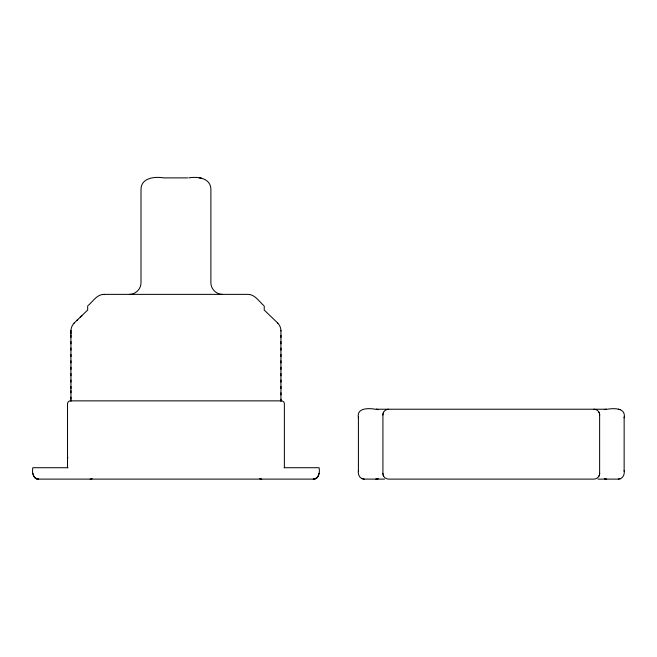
<?xml version="1.0" encoding="UTF-8"?>
<svg xmlns="http://www.w3.org/2000/svg" width="657" height="657" viewBox="0 0 657 657"><rect width="100%" height="100%" fill="white"/><g stroke="black" fill="none" stroke-linecap="round" stroke-linejoin="round"><path stroke-width="0.99" d="M70.94 399.21L70.94 397.074M70.94 392.812L70.94 390.677M70.94 388.55L70.94 386.415M70.94 382.152L70.94 380.017M70.94 375.755L70.94 373.628M70.94 369.357L70.94 367.23M70.94 362.968L70.94 360.833M70.94 356.57L70.94 354.435M70.94 350.173L70.94 348.046M70.94 343.783L70.94 341.648M70.94 337.386L70.94 335.251M70.94 333.904L70.956 330.463M280.95 401.345L280.95 399.21M280.95 394.947L280.95 392.812M280.95 388.55L280.95 386.423M280.95 382.16L280.95 380.025M280.95 375.763L280.95 373.628M280.95 369.365L280.95 367.238M280.95 362.976L280.95 360.841M280.95 356.579L280.95 354.443M280.95 350.181L280.95 348.054M280.95 343.792L280.95 341.656M280.95 337.394L280.95 335.259M384.55 479.109L364.233 479.109C359.847 479.199 357.556 474.379 358.41 470.511L358.41 417.819C356.406 407.512 368.815 408.178 375.426 409.221M598.001 479.109L618.327 479.109C622.713 479.199 624.996 474.379 624.142 470.511L624.15 417.819C626.154 407.619 613.876 408.202 607.257 409.221M358.402 471.274L358.41 470.511M624.142 417.819L624.15 417.055M382.924 474.223L382.924 414.107M599.627 474.223L599.627 414.107M284.161 467.718L319.064 467.718C320.058 472.071 319.031 479.15 313.241 479.109L38.673 479.109C32.883 479.15 31.856 472.071 32.85 467.718L68.024 467.718M319.064 473.278L318.119 476.473C319.696 473.861 315.417 480.62 313.233 479.109C314.177 480.037 319.097 476.029 316.428 478.156M383.171 413.138L383.589 412.194M598.962 476.128L599.389 475.183M74.093 323.137L77.756 319.573M88.21 305.464C93.015 301.358 96.973 294.262 104.159 294.369M76.935 320.37L87.66 310.063L87.66 306.022M80.228 317.191L81.879 315.606M620.553 478.666L618.294 479.109M376.921 479.01L378.005 478.698L375.878 479.109L377.997 478.707M90.116 479.109L92.226 478.707M129.355 294.369C135.465 294.5 141.132 288.981 141 282.724L141 189.545C141 177.661 154.855 176.396 163.716 177.891M164.299 177.891L187.598 177.891M188.748 177.891C197.519 176.339 210.913 177.957 210.889 189.545L210.889 282.724C210.798 288.949 216.309 294.467 222.534 294.369M201.313 178.08L199.227 177.891M104.143 294.369L247.755 294.369C254.875 294.27 258.932 301.366 263.679 305.464M67.523 457.765L67.999 457.765M618.294 409.221L620.463 409.631M32.85 473.278L33.803 476.473C32.177 473.771 36.496 480.472 38.673 479.109C37.753 480.004 32.899 476.169 35.486 478.156M605.639 479.01L604.555 478.698L606.674 479.109M364.257 479.109L362.007 478.666M259.663 478.707L261.782 479.109M36.529 478.698L37.613 479.01M277.796 323.129L264.229 310.063L264.229 306.022M598.962 412.194L599.389 413.138M383.171 475.183L383.589 476.128M280.933 330.463L280.95 400.86M358.402 417.055L358.41 417.819M624.15 470.511L624.15 471.274M284.374 467.718L284.374 403.768A2.915 2.915 0 0 0 281.467 400.86L70.43 400.86A2.915 2.915 0 0 0 67.515 403.768L67.515 467.718M70.94 401.337L70.94 330.988A11.489 11.489 0 0 1 74.471 322.759M277.418 322.759A11.506 11.506 0 0 1 280.966 330.98M382.85 473.278A5.823 5.823 0 0 0 388.673 479.109L593.887 479.109A5.823 5.823 0 0 0 599.71 473.278M382.85 415.043A5.823 5.823 0 0 1 388.673 409.221M593.887 409.221A5.823 5.823 0 0 1 599.71 415.043M604.317 409.664A5.831 5.831 0 0 1 606.551 409.221L376.009 409.221A5.831 5.831 0 0 1 378.235 409.664"/></g></svg>
